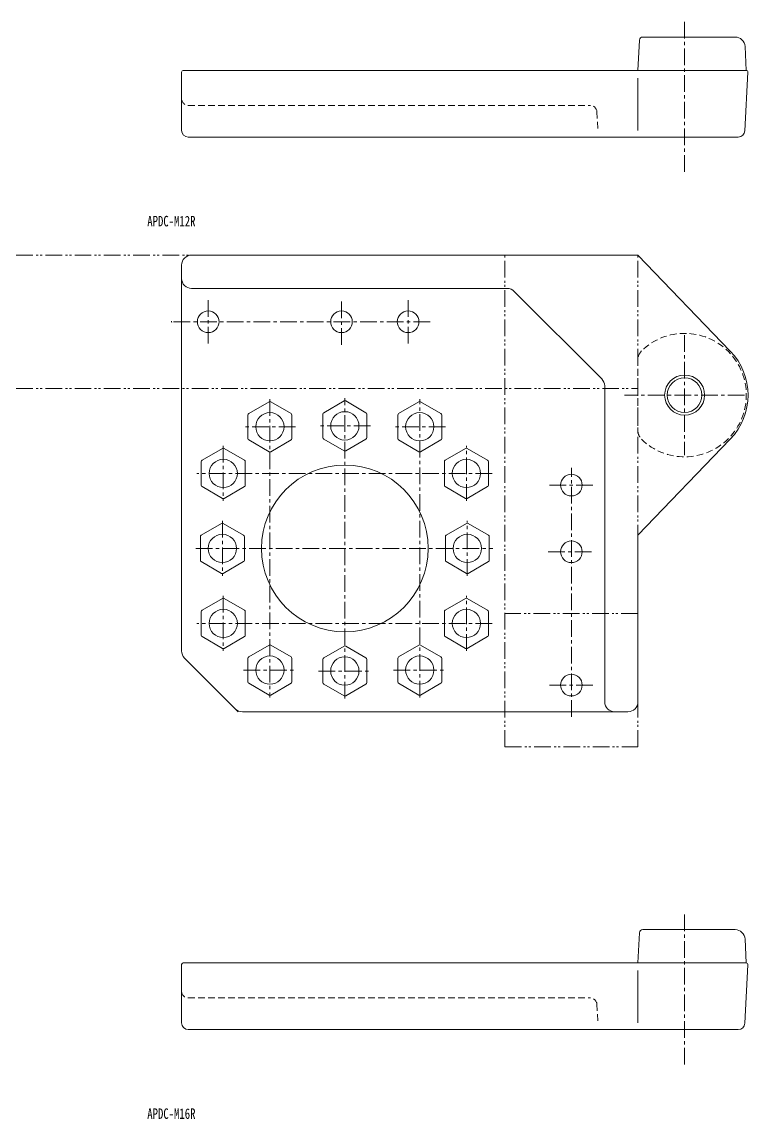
# Model space of a CAD drawing. Units: millimetres on the paper. Extents: x -600 to 3400, y -420 to 2338.
# Drawn here: x 1257 to 1474.9, y 2003.3 to 2332.4 of the extents above; entities that cross this region are included whole.
import ezdxf
from ezdxf.enums import TextEntityAlignment as Align

# ---------------------------------------------------------------- set-up
doc = ezdxf.new("R2010")
doc.units = ezdxf.units.MM
for name, pattern in [('CHAIN1', [8, 5, -1, 1, -1]), ('DASHED2', [3, 2, -1]), ('DOUBLE_CHAIN1', [8.8, 5, -1, 0.6, -0.6, 0.6, -1])]:
    doc.linetypes.add(name, pattern=pattern)
for name, color, linetype, lineweight in [('0-0', 7, 'Continuous', 18), ('0-1', 4, 'Continuous', 18), ('0-2', 4, 'DOUBLE_CHAIN1', 18)]:
    doc.layers.add(name, color=color, linetype=linetype, lineweight=lineweight)
doc.styles.add('ＭＳ ゴシック', font='')
doc.styles.get('ＭＳ ゴシック').set_extended_font_data('MS Gothic')

msp = doc.modelspace()

# ---------------------------------------------------------------- linework, layer by layer
at = {"layer": '0-0'}
for p, q in [((1441.889, 2317.885), (1442.363, 2326.937)), ((1443.362, 2327.885), (1471.042, 2327.885)), ((1474.038, 2325.042), (1474.412, 2317.899)), ((1304.889, 2317.385), (1304.889, 2299.885)), ((1474.41, 2317.885), (1305.389, 2317.885)), ((1473.988, 2299.78), (1474.909, 2317.359)), ((1441.889, 2299.885), (1441.889, 2315.575)), ((1306.889, 2297.885), (1471.991, 2297.885)), ((1304.889, 2259.485), (1304.889, 2143.728)), ((1307.889, 2252.485), (1402.646, 2252.485)), ((1404.767, 2251.607), (1431.01, 2225.364)), ((1431.889, 2223.243), (1431.889, 2128.485)), ((1331.139, 2218.462), (1325.039, 2214.94)), ((1337.739, 2214.94), (1331.639, 2218.462)), ((1353.639, 2218.731), (1347.539, 2215.21)), ((1360.239, 2215.21), (1354.139, 2218.731)), ((1376.139, 2218.462), (1370.039, 2214.94)), ((1382.739, 2214.94), (1376.639, 2218.462)), ((1324.789, 2214.507), (1324.789, 2207.463)), ((1337.989, 2207.463), (1337.989, 2214.507)), ((1347.289, 2214.777), (1347.289, 2207.733)), ((1360.489, 2207.733), (1360.489, 2214.777)), ((1369.789, 2214.507), (1369.789, 2207.463)), ((1382.989, 2207.463), (1382.989, 2214.507)), ((1325.039, 2207.03), (1331.139, 2203.509)), ((1331.639, 2203.509), (1337.739, 2207.03)), ((1347.539, 2207.3), (1353.639, 2203.778)), ((1354.139, 2203.778), (1360.239, 2207.3)), ((1370.039, 2207.03), (1376.139, 2203.509)), ((1376.639, 2203.509), (1382.739, 2207.03)), ((1317.139, 2204.462), (1311.039, 2200.94)), ((1323.739, 2200.94), (1317.639, 2204.462)), ((1390.139, 2204.462), (1384.039, 2200.94)), ((1396.739, 2200.94), (1390.639, 2204.462)), ((1310.789, 2200.507), (1310.789, 2193.463)), ((1323.989, 2193.463), (1323.989, 2200.507)), ((1383.789, 2200.507), (1383.789, 2193.463)), ((1396.989, 2193.463), (1396.989, 2200.507)), ((1311.039, 2193.03), (1317.139, 2189.509)), ((1317.639, 2189.509), (1323.739, 2193.03)), ((1384.039, 2193.03), (1390.139, 2189.509)), ((1390.639, 2189.509), (1396.739, 2193.03)), ((1310.769, 2178.44), (1316.869, 2181.962)), ((1317.369, 2181.962), (1323.469, 2178.44)), ((1384.308, 2178.44), (1390.408, 2181.962)), ((1390.908, 2181.962), (1397.008, 2178.44)), ((1310.519, 2170.963), (1310.519, 2178.007)), ((1323.719, 2178.007), (1323.719, 2170.963)), ((1384.058, 2170.963), (1384.058, 2178.007)), ((1397.258, 2178.007), (1397.258, 2170.963)), ((1316.869, 2167.009), (1310.769, 2170.53)), ((1323.469, 2170.53), (1317.369, 2167.009)), ((1390.408, 2167.009), (1384.308, 2170.53)), ((1397.008, 2170.53), (1390.908, 2167.009)), ((1311.039, 2155.94), (1317.139, 2159.462)), ((1317.639, 2159.462), (1323.739, 2155.94)), ((1390.139, 2159.462), (1384.039, 2155.94)), ((1396.739, 2155.94), (1390.639, 2159.462)), ((1310.789, 2148.463), (1310.789, 2155.507)), ((1323.989, 2155.507), (1323.989, 2148.463)), ((1383.789, 2155.507), (1383.789, 2148.463)), ((1396.989, 2148.463), (1396.989, 2155.507)), ((1317.139, 2144.509), (1311.039, 2148.03)), ((1323.739, 2148.03), (1317.639, 2144.509)), ((1384.039, 2148.03), (1390.139, 2144.509)), ((1390.639, 2144.509), (1396.739, 2148.03)), ((1325.039, 2141.94), (1331.139, 2145.462)), ((1331.639, 2145.462), (1337.739, 2141.94)), ((1347.539, 2141.67), (1353.639, 2145.192)), ((1354.139, 2145.192), (1360.239, 2141.67)), ((1376.139, 2145.462), (1370.039, 2141.94)), ((1382.739, 2141.94), (1376.639, 2145.462)), ((1305.767, 2141.607), (1321.889, 2125.485)), ((1324.789, 2134.463), (1324.789, 2141.507)), ((1337.989, 2141.507), (1337.989, 2134.463)), ((1347.289, 2134.194), (1347.289, 2141.237)), ((1360.489, 2141.237), (1360.489, 2134.194)), ((1369.789, 2141.507), (1369.789, 2134.463)), ((1382.989, 2134.463), (1382.989, 2141.507)), ((1331.139, 2130.509), (1325.039, 2134.03)), ((1337.739, 2134.03), (1331.639, 2130.509)), ((1353.639, 2130.239), (1347.539, 2133.761)), ((1360.239, 2133.761), (1354.139, 2130.239)), ((1370.039, 2134.03), (1376.139, 2130.509)), ((1376.639, 2130.509), (1382.739, 2134.03)), ((1323.131, 2125.485), (1438.889, 2125.485)), ((1441.889, 2050.146), (1442.363, 2059.199)), ((1443.362, 2060.146), (1471.042, 2060.146)), ((1474.038, 2057.303), (1474.412, 2050.16)), ((1304.889, 2049.646), (1304.889, 2032.146)), ((1474.41, 2050.146), (1305.389, 2050.146)), ((1441.889, 2032.146), (1441.889, 2047.836)), ((1473.988, 2032.042), (1474.909, 2049.62)), ((1306.889, 2030.146), (1471.991, 2030.146))]:
    msp.add_line(p, q, dxfattribs=at)
at = {"layer": '0-0', "color": 4, "linetype": 'DASHED2'}
for p, q in [((1306.889, 2307.385), (1427.561, 2307.385)), ((1429.558, 2305.49), (1429.857, 2299.78)), ((1441.889, 2231.22), (1441.889, 2209.75)), ((1306.889, 2039.646), (1427.561, 2039.646)), ((1429.558, 2037.751), (1429.857, 2032.042))]:
    msp.add_line(p, q, dxfattribs=at)
at = {"layer": '0-0'}
for points in [[(1469.609, 2233.698), (1441.889, 2262.485), (1307.889, 2262.485)], [(1441.889, 2128.485), (1441.889, 2178.485), (1469.609, 2207.273)]]:
    msp.add_lwpolyline(points, dxfattribs=at)
for centre, radius in [((1312.889, 2242.485), 3.25), ((1352.889, 2242.485), 3.25), ((1372.889, 2242.485), 3.25), ((1455.889, 2220.485), 5.2), ((1331.389, 2210.985), 4.25), ((1353.889, 2211.255), 4.25), ((1376.389, 2210.985), 4.25), ((1317.389, 2196.985), 4.25), ((1353.889, 2174.485), 25), ((1390.389, 2196.985), 4.25), ((1421.889, 2193.485), 3.25), ((1317.119, 2174.485), 4.25), ((1390.658, 2174.485), 4.25), ((1421.889, 2173.485), 3.25), ((1317.389, 2151.985), 4.25), ((1390.389, 2151.985), 4.25), ((1331.389, 2137.985), 4.25), ((1353.889, 2137.716), 4.25), ((1376.389, 2137.985), 4.25), ((1421.889, 2133.485), 3.25)]:
    msp.add_circle(centre, radius, dxfattribs=at)
for centre, radius, start, end in [((1443.362, 2326.885), 1, 90, 177), ((1471.042, 2324.885), 3, 3, 90), ((1305.389, 2317.385), 0.5, 90, 180), ((1474.41, 2317.385), 0.5, 357, 90), ((1306.889, 2299.885), 2, 180, 270), ((1471.991, 2299.885), 2, 270, 357), ((1307.889, 2259.485), 3, 90, 180), ((1307.889, 2255.485), 3, 180, 270), ((1402.646, 2249.485), 3, 45, 90), ((1304.889, 2242.663), 3, 180, 186.76653), ((1455.889, 2220.485), 19.048, 316.08137, 43.91863), ((1428.889, 2223.243), 3, 0, 45), ((1331.389, 2218.029), 0.5, 60, 120), ((1353.889, 2218.298), 0.5, 60, 120), ((1376.389, 2218.029), 0.5, 60, 120), ((1325.289, 2214.507), 0.5, 120, 180), ((1337.489, 2214.507), 0.5, 0, 60), ((1347.789, 2214.777), 0.5, 120, 180), ((1359.989, 2214.777), 0.5, 0, 60), ((1370.289, 2214.507), 0.5, 120, 180), ((1382.489, 2214.507), 0.5, 0, 60), ((1325.289, 2207.463), 0.5, 180, 240), ((1337.489, 2207.463), 0.5, 300, 0), ((1347.789, 2207.733), 0.5, 180, 240), ((1359.989, 2207.733), 0.5, 300, 0), ((1370.289, 2207.463), 0.5, 180, 240), ((1382.489, 2207.463), 0.5, 300, 0), ((1317.389, 2204.029), 0.5, 60, 120), ((1331.389, 2203.942), 0.5, 240, 300), ((1353.889, 2204.211), 0.5, 240, 300), ((1376.389, 2203.942), 0.5, 240, 300), ((1390.389, 2204.029), 0.5, 60, 120), ((1311.289, 2200.507), 0.5, 120, 180), ((1323.489, 2200.507), 0.5, 0, 60), ((1384.289, 2200.507), 0.5, 120, 180), ((1396.489, 2200.507), 0.5, 0, 60), ((1311.289, 2193.463), 0.5, 180, 240), ((1323.489, 2193.463), 0.5, 300, 0), ((1384.289, 2193.463), 0.5, 180, 240), ((1396.489, 2193.463), 0.5, 300, 0), ((1317.389, 2189.942), 0.5, 240, 300), ((1390.389, 2189.942), 0.5, 240, 300), ((1317.119, 2181.529), 0.5, 60, 120), ((1390.658, 2181.529), 0.5, 60, 120), ((1311.019, 2178.007), 0.5, 120, 180), ((1323.219, 2178.007), 0.5, 0, 60), ((1384.558, 2178.007), 0.5, 120, 180), ((1396.758, 2178.007), 0.5, 0, 60), ((1311.019, 2170.963), 0.5, 180, 240), ((1323.219, 2170.963), 0.5, 300, 0), ((1384.558, 2170.963), 0.5, 180, 240), ((1396.758, 2170.963), 0.5, 300, 0), ((1317.119, 2167.442), 0.5, 240, 300), ((1390.658, 2167.442), 0.5, 240, 300), ((1317.389, 2159.029), 0.5, 60, 120), ((1390.389, 2159.029), 0.5, 60, 120), ((1311.289, 2155.507), 0.5, 120, 180), ((1323.489, 2155.507), 0.5, 0, 60), ((1384.289, 2155.507), 0.5, 120, 180), ((1396.489, 2155.507), 0.5, 0, 60), ((1311.289, 2148.463), 0.5, 180, 240), ((1323.489, 2148.463), 0.5, 300, 0), ((1384.289, 2148.463), 0.5, 180, 240), ((1396.489, 2148.463), 0.5, 300, 0), ((1307.889, 2143.728), 3, 180, 225), ((1317.389, 2144.942), 0.5, 240, 300), ((1331.389, 2145.029), 0.5, 60, 120), ((1353.889, 2144.759), 0.5, 60, 120), ((1376.389, 2145.029), 0.5, 60, 120), ((1390.389, 2144.942), 0.5, 240, 300), ((1325.289, 2141.507), 0.5, 120, 180), ((1337.489, 2141.507), 0.5, 0, 60), ((1347.789, 2141.237), 0.5, 120, 180), ((1359.989, 2141.237), 0.5, 0, 60), ((1370.289, 2141.507), 0.5, 120, 180), ((1382.489, 2141.507), 0.5, 0, 60), ((1325.289, 2134.463), 0.5, 180, 240), ((1337.489, 2134.463), 0.5, 300, 0), ((1347.789, 2134.194), 0.5, 180, 240), ((1359.989, 2134.194), 0.5, 300, 0), ((1370.289, 2134.463), 0.5, 180, 240), ((1382.489, 2134.463), 0.5, 300, 0), ((1331.389, 2130.942), 0.5, 240, 300), ((1353.889, 2130.672), 0.5, 240, 300), ((1376.389, 2130.942), 0.5, 240, 300), ((1323.131, 2128.485), 3, 225, 270), ((1434.889, 2128.485), 3, 180, 270), ((1438.889, 2128.485), 3, 270, 0), ((1443.362, 2059.146), 1, 90, 177), ((1471.042, 2057.146), 3, 3, 90), ((1305.389, 2049.646), 0.5, 90, 180), ((1474.41, 2049.646), 0.5, 357, 90), ((1306.889, 2032.146), 2, 180, 270), ((1471.991, 2032.146), 2, 270, 357)]:
    msp.add_arc(centre, radius, start, end, dxfattribs=at)
at = {"layer": '0-0', "color": 4, "linetype": 'DASHED2'}
for centre, radius, start, end in [((1306.889, 2309.385), 2, 180, 270), ((1427.561, 2305.385), 2, 3, 90), ((1455.889, 2220.485), 18.523, 225.69781, 134.30219), ((1445.412, 2231.22), 3.523, 134.30219, 180), ((1445.412, 2209.75), 3.523, 180, 225.69781), ((1306.889, 2041.646), 2, 180, 270), ((1427.561, 2037.646), 2, 3, 90)]:
    msp.add_arc(centre, radius, start, end, dxfattribs=at)
at = {"layer": '0-1', "linetype": 'CHAIN1'}
for p, q in [((1455.889, 2332.419), (1455.889, 2286.613)), ((1312.889, 2248.941), (1312.889, 2235.571)), ((1352.889, 2235.571), (1352.889, 2248.941)), ((1372.889, 2248.941), (1372.889, 2235.571)), ((1379.491, 2242.485), (1301.894, 2242.485)), ((1455.889, 2238.485), (1455.889, 2202.485)), ((1331.389, 2219.272), (1331.389, 2129.733)), ((1353.889, 2129.463), (1353.889, 2219.542)), ((1376.389, 2129.733), (1376.389, 2219.272)), ((1473.889, 2220.485), (1437.889, 2220.485)), ((1339.091, 2210.985), (1323.467, 2210.985)), ((1361.591, 2211.255), (1345.967, 2211.255)), ((1384.091, 2210.985), (1368.467, 2210.985)), ((1317.389, 2205.272), (1317.389, 2188.733)), ((1390.389, 2188.733), (1390.389, 2205.272)), ((1421.889, 2123.985), (1421.889, 2198.637)), ((1398.091, 2196.985), (1309.467, 2196.985)), ((1428.345, 2193.485), (1414.974, 2193.485)), ((1317.119, 2182.772), (1317.119, 2166.233)), ((1390.658, 2166.233), (1390.658, 2182.772)), ((1309.197, 2174.485), (1398.36, 2174.485)), ((1414.974, 2173.485), (1428.345, 2173.485)), ((1317.389, 2160.272), (1317.389, 2143.733)), ((1390.389, 2143.733), (1390.389, 2160.272)), ((1398.091, 2151.985), (1309.467, 2151.985)), ((1323.467, 2137.985), (1339.091, 2137.985)), ((1345.967, 2137.716), (1361.591, 2137.716)), ((1368.467, 2137.985), (1384.091, 2137.985)), ((1428.345, 2133.485), (1414.974, 2133.485)), ((1455.889, 2064.68), (1455.889, 2018.874))]:
    msp.add_line(p, q, dxfattribs=at)
at = {"layer": '0-1'}
msp.add_circle((1455.889, 2220.485), 6, dxfattribs=at)
at = {"layer": '0-2'}
for p, q in [((1061.588, 2262.485), (1441.889, 2262.485)), ((1401.889, 2114.985), (1401.889, 2262.485)), ((1441.889, 2114.985), (1441.889, 2262.485)), ((1061.588, 2222.485), (1441.889, 2222.485)), ((1441.889, 2154.985), (1401.889, 2154.985)), ((1401.889, 2114.985), (1441.889, 2114.985))]:
    msp.add_line(p, q, dxfattribs=at)

# ---------------------------------------------------------------- texts
at = {"layer": '0-1', "color": 7, "style": 'ＭＳ ゴシック', "width": 0.75}
for s, p in [('APDC-M12R', (1294.576, 2270.159)), ('APDC-M16R', (1294.576, 2002.42))]:
    msp.add_text(s, height=3.152, dxfattribs=at).set_placement(p, align=Align.BOTTOM_LEFT)

doc.saveas('drawing.dxf')
